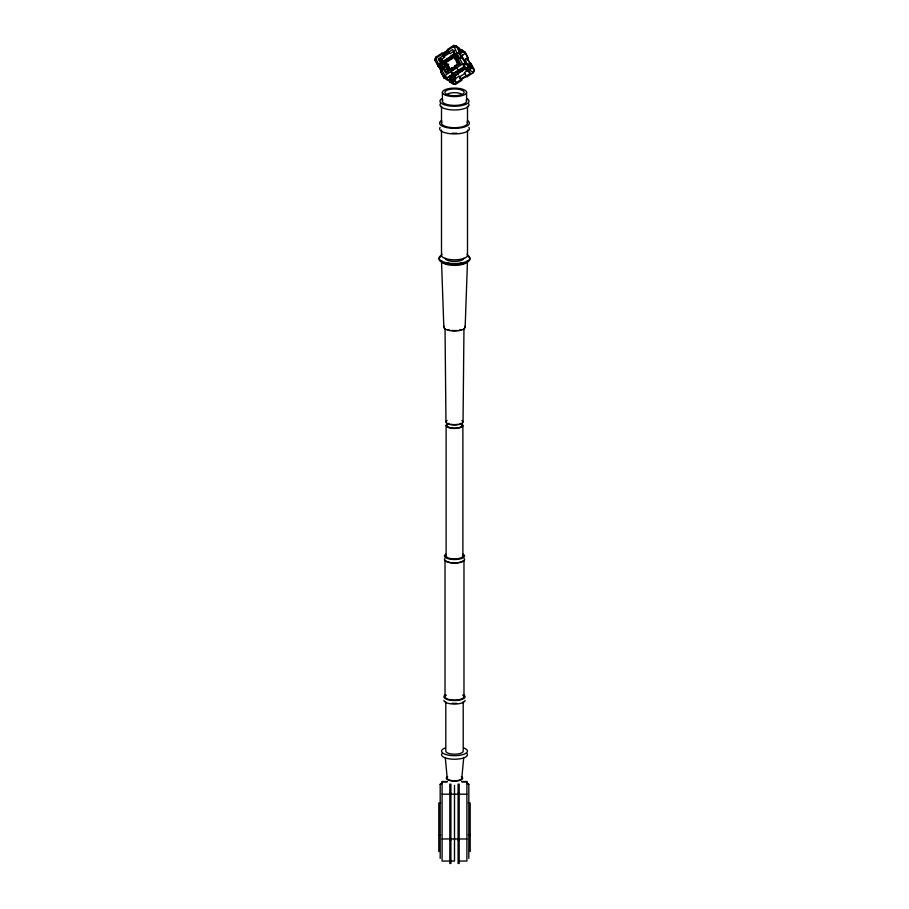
<?xml version="1.0" encoding="UTF-8"?>
<svg xmlns="http://www.w3.org/2000/svg" width="909" height="909" viewBox="0 0 909 909"><rect width="100%" height="100%" fill="white"/><g stroke="black" fill="none" stroke-linecap="round" stroke-linejoin="round"><path stroke-width="1.36" d="M463.033 421.958L463.965 328.649M465.158 327.24L467.499 260.826A12.999 4.568 0 0 1 454.5 265.394A12.999 4.568 0 0 1 441.501 260.826L443.842 327.24M461.795 778.229L463.726 757.458M437.115 63.687L438.797 66.948L434.763 60.221L435.661 57.301L441.933 53.154L444.626 57.267L440.138 60.221L438.343 58.971L442.831 56.006L444.626 57.267M447.932 58.665L443.899 60.653L443.387 62.301L445.66 66.084M464.022 66.107L464.783 63.607M465.987 68.857L468.68 70.743L470.453 67.641L465.272 63.425L462.124 57.324L457.636 59.074M466.612 68.13L468.408 71.618L470.203 70.436L471.101 67.505L470.203 65.766L468.408 66.948M434.763 60.221L435.661 58.415L441.933 54.267L441.933 53.154M437.899 66.323L440.592 63.323L442.388 64.573L440.138 60.221M441.24 71.266L438.547 66.039L440.32 63.869L441.581 64.744M447.433 58.312L443.387 62.301L445.16 63.528M449.569 75.731L451.364 79.208L449.569 80.39L446.876 79.833L443.728 77.64L440.592 71.55L443.285 68.55L445.08 69.8L446.762 73.072M445.16 65.732L446.671 64.039L447.683 64.744M447.228 64.846L446.524 64.346L445.524 65.573L446.819 67.732M446.671 68.664L448.182 66.982L449.194 67.686L446.671 68.664L448.444 72.095M447.33 68.709L447.455 67.675L448.739 67.777L447.035 64.516M443.91 77.583L444.978 75.629L446.524 77.663L443.91 77.583L446.524 77.663M467.51 60.199L468.408 58.381L465.272 52.279L462.124 50.086L459.431 49.529M461.295 56.79L462.976 54.642M442.092 783.126L440.183 784.217L440.183 858.403M442.092 783.376L440.183 784.444M442.319 54.665L447.705 51.12L449.478 52.995L444.092 56.551L442.831 55.676L442.319 53.756L447.705 50.2M454.5 50.745L450.012 53.711L447.319 50.711L453.602 46.564L456.295 46.007L459.431 48.2L460.329 49.95L458.534 51.131M448.217 50.563L442.319 53.756M442.831 55.676L448.217 52.12M448.217 52.449L452.705 49.495L454.943 53.847L456.738 55.097M440.592 62.982L442.388 61.789M450.455 56.313L451.978 58.63L450.455 56.313L454 53.983L455.511 54.29L457.784 58.074L456.523 55.631L457.784 56.506M454.943 53.847L459.431 52.108L460.329 52.733L458.091 48.382L460.329 49.95M445.41 60.335L450.671 56.653L451.671 58.233L448.637 60.233L447.648 58.653L455.511 54.29M451.807 56.108L453.489 55.006M459.477 58.221L458.443 58.903L455.761 53.676L456.784 52.995L459.522 52.892L462.215 58.119M447.648 59.165L450.671 57.165M447.932 59.733L450.966 57.733M446.671 64.039L445.41 61.585L447.932 59.926L448.944 60.63M450.966 57.926L453.489 56.256L454.5 56.96L457.966 63.687M441.763 65.164L444.274 63.505L443.013 61.073L440.32 59.187M459.704 53.324L462.215 51.665L459.909 49.404M454.5 56.96L444.399 63.63L447.035 68.516M445.08 63.675L441.49 66.05L443.728 67.618L445.41 70.879M468.408 58.381L465.272 53.404L463.022 51.824L459.431 54.199L461.681 55.767L463.92 60.119L465.715 61.38M453.489 56.256L454.75 58.71L457.272 57.721M457.329 58.176L455.204 58.608L456.92 61.062M447.33 65.073L448.739 64.141M457.432 58.415L458.84 57.472M443.728 67.618L446.421 65.834M461.681 55.767L465.272 53.404M460.556 64.096L458.795 60.664L457.272 60.983L456.273 61.642L457.534 64.096L455 65.766L455.511 66.743M456.727 61.551L458.556 60.914M452.989 68.47L451.978 67.766L449.455 69.436L448.182 66.982M445.978 71.97L448.671 70.198M463.92 60.119L467.51 57.756M446.785 71.8L448.455 70.697M453.398 69.823L452.273 68.164L455.307 66.164L458.988 71.129L463.476 68.164M470.453 63.88L467.419 65.175L464.726 59.96L467.237 58.301L469.908 62.835M455.398 66.391L459.886 63.425L457.034 57.971M450.125 70.3L459.045 64.414L457.272 60.983M453.921 67.857L456.227 66.323M452.546 73.606L458.443 70.413L453.068 73.97L450.557 70.652L455.932 67.096L456.454 68.095M451.364 79.208L449.114 77.64L453.602 74.674L452.705 74.049L446.421 78.197L443.728 77.64L444.626 75.833L462.579 63.982L465.272 63.425L464.374 66.346L458.091 70.493M449.569 76.606L452.262 74.822L454.057 76.083L455.739 79.344M467.51 64.755L470.203 62.982L471.101 63.607L474.237 69.698L473.339 72.629L467.067 76.776L464.374 72.663L468.862 69.698M453.796 73.947L451.966 74.072M458.329 72.754L457.329 71.697L460.363 69.698M462.476 68.209L463.056 67.834M458.034 73.072L461.352 71.277L456.182 74.538M455 75.322L455 75.947L453.239 74.708L454.25 74.038L455.511 74.924L458.545 73.606L455 75.947L453.489 75.629M460.056 69.3L461.068 71.254L463.59 69.595L462.329 68.709L463.34 68.039L465.715 69.732L467.51 68.55L468.408 65.618L462.124 57.324M465.135 68.629L461.567 71.606L465.101 68.652L468.714 69.811M460.783 77.47L458.988 76.22L454.5 79.174L452.262 77.606L448.671 79.981L449.569 81.719L452.705 83.923L455.398 84.48L461.681 80.333L461.681 79.219M447.296 79.265L449.989 81.151L452.216 81.605L453.239 80.924L451.989 78.492L449.296 76.606M464.908 73.379L459.522 76.924L460.783 79.367L466.681 76.174L460.783 79.367M449.569 81.719L452.262 82.276L454.057 81.094L456.295 82.662L460.783 79.697L461.681 80.333M462.374 78.094L465.601 75.97M466.169 76.151L470.657 73.186L468.408 71.618M453.727 46.484L456.034 46.007L456.034 46.62L453.727 46.143M465.09 63.596L462.476 64.084L464.329 66.096M447.251 781.547L442.092 781.547L442.092 861.05L449.819 861.05M461.749 781.547L466.908 781.547L466.908 861.05L459.181 861.05M442.092 781.854L447.251 781.854M461.749 781.854L466.908 781.854M468.817 784.444L466.908 783.376M449.819 793.057L450.898 793.057M458.102 793.057L459.181 793.057M442.092 794.182L449.819 794.182M450.898 794.182L458.102 794.182M459.181 794.182L466.908 794.182M440.751 803.011L438.797 803.011L438.797 851.597M468.249 803.011L470.203 803.011L470.203 851.597M438.797 834.814L440.751 834.814M468.249 834.814L470.203 834.814M442.092 838.973L449.819 838.973M450.898 838.973L458.102 838.973M459.181 838.973L466.908 838.973M449.819 840.075L450.898 840.075M458.102 840.075L459.181 840.075M450.898 861.05L454.5 861.05L454.5 785.353M455.364 46.007L454.068 46.279M462.579 51.722L465.272 52.279M473.532 69.72L474.157 69.925M435.616 57.494L436.229 57.699M440.286 59.574L443.865 60.755M436.229 58.653L435.616 58.449L438.797 64.505M439.092 59.721L443.865 61.289L443.899 60.653M465.135 69.164L468.714 70.345M439.854 60.983L443.433 62.164M472.771 72.231L473.384 72.436L473.498 71.391M434.843 59.994L435.468 60.199M455.693 46.916L453.602 45.45L447.319 49.597L447.319 50.711M459.522 49.779L462.215 51.665M455.761 53.676L458.625 57.687M464.726 59.96L465.987 60.835M470.203 65.766L472.441 67.334L470.203 62.982M471.101 67.505L474.237 69.698L473.339 72.629L470.203 70.436M467.76 65.755L470.453 67.641M454.75 58.71L455.761 59.415M469.714 70.061L464.374 66.346L462.579 63.982L456.784 52.995M450.012 58.801L450.909 59.426M455 65.766L456.011 66.664M445.41 61.585L450.455 70.141M452.273 68.164L452.989 68.664M457.329 71.697L458.034 72.186M441.581 61.63L444.274 63.505M438.547 66.039L441.217 70.584M440.592 71.55L443.728 76.526M450.557 79.038L453.239 80.924M449.523 79.731L452.216 81.605M449.569 80.39L446.421 78.197L441.49 69.732M452.262 82.276L455.398 84.48M466.908 783.126L468.817 784.217L468.817 858.403M452.705 74.049L450.012 69.936L445.524 72.902L443.285 68.55M444.671 76.026L446.205 78.06M467.237 58.301L469.93 63.516M462.124 50.086L463.022 51.824M459.431 52.108L456.295 46.007L453.602 45.45L456.738 52.665M459.011 52.54L461.704 57.767M464.522 67.414L465.715 69.732M455.761 58.04L454 53.983M455.784 58.233L457.307 61.164M461.068 70.004L461.567 70.982M458.034 73.254L457.022 71.3L458.545 73.606M458.988 76.22L460.783 79.697M447.433 58.937L447.932 59.926M451.978 67.766L452.477 68.743M454.5 72.959L455.511 74.924M448.444 65.823L449.614 68.118M441.933 54.267L442.831 56.006M452.262 74.822L456.295 82.662M446.524 64.346L448.035 67.289M445.944 64.732L447.455 67.675M443.899 61.278L445.66 64.709M447.183 67.652L448.944 71.072M452.262 77.606L454.057 81.094M447.183 69.016L448.444 71.47M440.592 58.312L441.785 60.63M443.728 66.505L444.99 68.936M441.24 64.164L444.274 69.97M449.478 80.151L449.989 81.151M438.343 58.971L440.592 63.323M440.32 63.869L443.013 69.095L441.979 69.777L439.286 64.55M445.274 757.458L447.205 778.229M445.035 328.649L445.967 421.958M467.499 106.285L467.499 123.124M467.499 130.101L467.499 255.247M467.067 75.663L467.067 76.776M466.59 92.343L466.59 101.149M463.976 560.944L463.976 696.771M463.204 701.737L463.204 751.141A8.704 3.068 0 0 1 454.5 754.209A8.704 3.068 0 0 1 445.796 751.141L445.796 701.737M462.886 425.514L462.886 555.978M459.181 784.058L459.181 863.55M458.102 784.058L458.102 863.55M455.273 83.776L455.273 84.389L452.966 83.298M454.932 75.367L454.932 80.037M454.068 51.268L454.068 54.563M453.727 45.53L453.727 47.098M453.636 75.629L453.636 79.776M450.898 784.058L450.898 863.55M449.819 784.058L449.819 863.55M446.114 425.514L446.114 555.978M445.024 560.944L445.024 696.771M442.41 92.343L442.41 101.149M441.501 106.285L441.501 123.124M441.501 130.101L441.501 255.247M435.661 57.301L435.502 58.528M464.794 326.274A10.658 3.75 0 0 1 454.5 330.99A10.658 3.75 0 0 1 444.206 326.274M467.056 121.942A12.999 4.568 0 0 1 454.5 127.692A12.999 4.568 0 0 1 441.944 121.942M467.056 254.065A12.999 4.568 0 0 1 454.5 259.826A12.999 4.568 0 0 1 441.944 254.065M456.761 133.191A12.999 4.568 0 0 1 452.239 133.191M463.897 258.111A9.397 3.306 0 0 1 454.5 261.417A9.397 3.306 0 0 1 445.103 258.111M461.147 263.167A9.397 3.306 0 0 1 459.204 263.69M449.796 263.69A9.397 3.306 0 0 1 447.853 263.167M466.181 100.047A12.09 4.25 0 0 1 454.5 105.399A12.09 4.25 0 0 1 442.819 100.047M446.773 94.752A7.999 2.818 0 0 1 454.5 92.661A7.999 2.818 0 0 1 462.226 94.752M467.851 256.361A15.408 5.42 0 0 1 454.5 264.496A15.408 5.42 0 0 1 441.149 256.361M467.851 255.395A15.408 5.42 0 0 1 454.5 263.53A15.408 5.42 0 0 1 441.149 255.395M467.067 98.592A14.51 5.102 0 0 1 454.5 106.251A14.51 5.102 0 0 1 441.933 98.592M468.521 103.558A14.51 5.102 0 0 1 454.5 109.978A14.51 5.102 0 0 1 440.479 103.558M467.396 120.499A14.896 5.238 0 0 1 454.5 128.362A14.896 5.238 0 0 1 441.604 120.499M468.885 127.34A14.896 5.238 0 0 1 454.5 133.93A14.896 5.238 0 0 1 440.115 127.34M461.204 329.603A9.476 3.341 0 0 1 459.238 330.126M456.954 330.456A9.476 3.341 0 0 1 452.046 330.456M449.762 330.126A9.476 3.341 0 0 1 447.796 329.603M461.545 777.57A7.295 2.568 0 0 1 454.5 780.797A7.295 2.568 0 0 1 447.455 777.57M461.886 420.458A8.533 3 0 0 1 454.5 424.969A8.533 3 0 0 1 447.114 420.458M463.658 560.399A9.476 3.341 0 0 1 454.5 562.864A9.476 3.341 0 0 1 445.342 560.399M462.704 695.112A9.476 3.341 0 0 1 454.5 700.112A9.476 3.341 0 0 1 446.296 695.112M461.033 423.287A7.533 2.647 0 0 1 459.829 423.833M458.272 424.264A7.533 2.647 0 0 1 450.728 424.264M449.171 423.833A7.533 2.647 0 0 1 447.967 423.287M461.033 424.185A7.533 2.647 0 0 1 454.5 428.162A7.533 2.647 0 0 1 447.967 424.185M461.761 424.037A8.386 2.954 0 0 1 454.5 428.457A8.386 2.954 0 0 1 447.239 424.037M456.75 703.282A8.704 3.068 0 0 1 452.25 703.282M462.601 555.217A8.386 2.954 0 0 1 454.5 558.933A8.386 2.954 0 0 1 446.399 555.217M464.238 558.615A10.079 3.545 0 0 1 454.5 563.08A10.079 3.545 0 0 1 444.762 558.615M463.226 554.206A10.079 3.545 0 0 1 454.5 559.524A10.079 3.545 0 0 1 445.774 554.206M463.67 694.908A10.59 3.727 0 0 1 454.5 700.498A10.59 3.727 0 0 1 445.33 694.908M465.09 700.328A10.59 3.727 0 0 1 454.5 704.055A10.59 3.727 0 0 1 443.91 700.328M466.987 753.516A12.931 4.545 0 0 1 454.5 759.242A12.931 4.545 0 0 1 442.013 753.516M463.647 747.925A12.931 4.545 0 0 1 463.647 754.356A12.931 4.545 0 0 1 445.353 754.356A12.931 4.545 0 0 1 445.353 747.925M461.363 776.616A8.249 2.897 0 0 1 459.943 780.411A8.249 2.897 0 0 1 449.057 780.411A8.249 2.897 0 0 1 447.637 776.616M464.647 64.028L464.215 65.437L463.351 64.289L464.647 64.028M444.785 76.549L444.353 77.424L445.649 77.697L444.785 76.549M445.955 95.354A12.09 4.25 0 0 0 466.181 93.445A12.09 4.25 0 0 0 451.375 88.241A12.09 4.25 0 0 0 445.955 95.354M447.683 94.741A9.635 3.386 0 0 0 463.806 93.218A9.635 3.386 0 0 0 452.012 89.071A9.635 3.386 0 0 0 447.683 94.741"/></g></svg>
